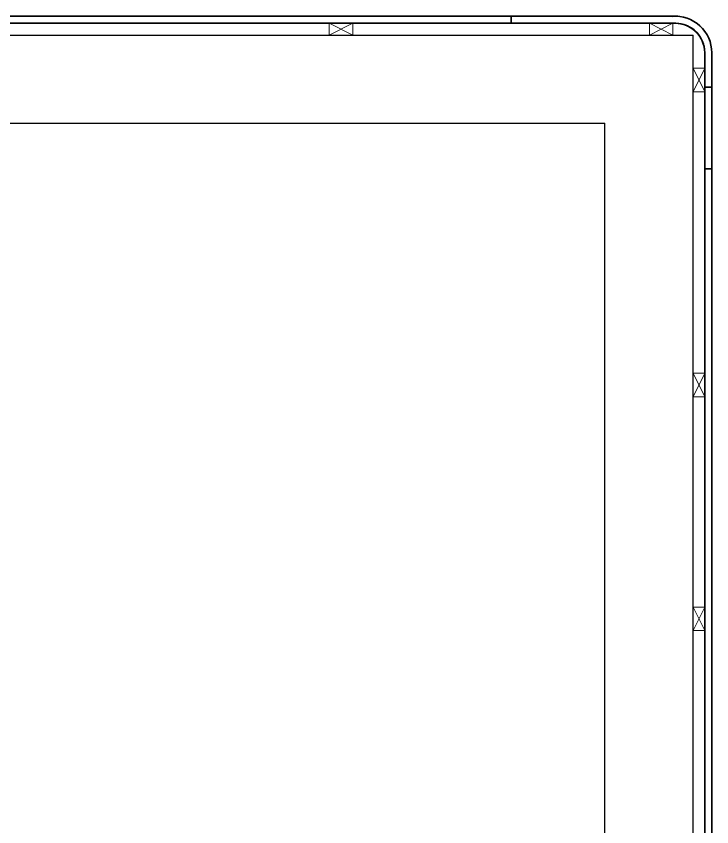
# Model space of a CAD drawing. Header units: centimetres. Extents: x 681015 to 688218, y 3995806 to 4004619.
# Drawn here: x 683788.7 to 683907.2, y 4002572.7 to 4002710.9 of the extents above; entities that cross this region are included whole.
import ezdxf

# ---------------------------------------------------------------- set-up
doc = ezdxf.new("R2010")
doc.units = ezdxf.units.CM
doc.header["$LTSCALE"] = 100
doc.header["$MEASUREMENT"] = 0
doc.layers.add('DUV', color=4, linetype='Continuous')
doc.layers.add('no3_alçıpan kesit', color=14, linetype='Continuous', lineweight=20)
doc.layers.add('no3_kutuprofil kesit', color=74, linetype='Continuous', lineweight=18)

msp = doc.modelspace()

# ---------------------------------------------------------------- linework, layer by layer
at = {"layer": 'DUV', "lineweight": -2}
for p, q in [((683679.04, 4002707.71), (683904.04, 4002707.71)), ((683904.04, 4002512.71), (683904.04, 4002707.71)), ((683679.04, 4002692.71), (683889.04, 4002692.71)), ((683889.04, 4002512.71), (683889.04, 4002692.71))]:
    msp.add_line(p, q, dxfattribs=at)
at = {"layer": 'no3_alçıpan kesit', "lineweight": 35}
msp.add_lwpolyline([(683873.04, 4002710.91), (683683.04, 4002710.91), (683683.04, 4002709.71), (683873.04, 4002709.71)], dxfattribs=at)
msp.add_lwpolyline([(683907.24, 4002704.71), (683907.24, 4002684.91), (683906.04, 4002684.91), (683906.04, 4002704.71, 0.414214), (683901.04, 4002709.71), (683873.04, 4002709.71), (683873.04, 4002710.91), (683901.47, 4002710.91)], format="xyb", dxfattribs=at)
msp.add_lwpolyline([(683907.24, 4002698.8), (683906.04, 4002698.8), (683906.04, 4002512.71), (683907.24, 4002512.71)], close=True, dxfattribs=at)
for radius in [6.23, 5.03]:
    msp.add_arc((683901.01, 4002704.69), radius, 0.1353, 94.6861, dxfattribs=at)
at = {"layer": 'no3_kutuprofil kesit'}
for points in [[(683842.04, 4002707.71), (683842.04, 4002709.71), (683846.04, 4002709.71), (683846.04, 4002707.71), (683842.04, 4002707.71), (683846.04, 4002709.71), (683842.04, 4002709.71), (683846.04, 4002707.71)], [(683900.6, 4002707.71), (683900.6, 4002709.71), (683896.6, 4002709.71), (683896.6, 4002707.71), (683900.6, 4002707.71), (683896.6, 4002709.71), (683900.6, 4002709.71), (683896.6, 4002707.71)], [(683904.04, 4002698.04), (683906.04, 4002698.04), (683906.04, 4002702.04), (683904.04, 4002702.04), (683904.04, 4002698.04), (683906.04, 4002702.04), (683906.04, 4002698.04), (683904.04, 4002702.04)], [(683904.04, 4002646.03), (683906.04, 4002646.03), (683906.04, 4002650.03), (683904.04, 4002650.03), (683904.04, 4002646.03), (683906.04, 4002650.03), (683906.04, 4002646.03), (683904.04, 4002650.03)], [(683904.04, 4002606.18), (683906.04, 4002606.18), (683906.04, 4002610.18), (683904.04, 4002610.18), (683904.04, 4002606.18), (683906.04, 4002610.18), (683906.04, 4002606.18), (683904.04, 4002610.18)]]:
    msp.add_lwpolyline(points, dxfattribs=at)

doc.saveas('drawing.dxf')
